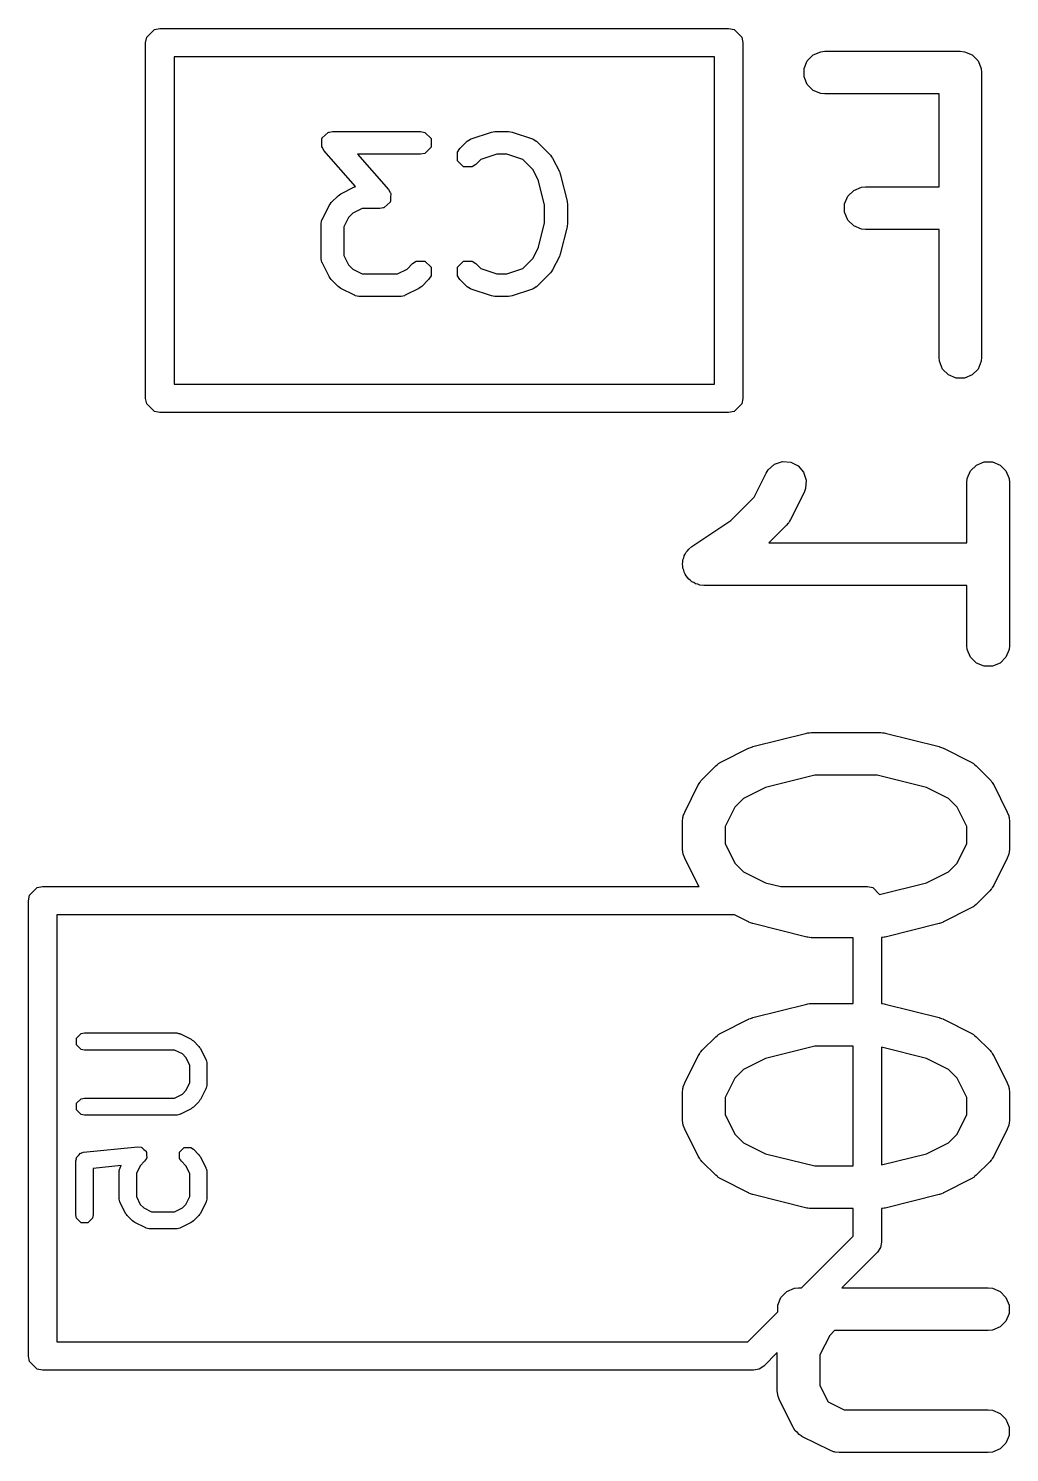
# Model space of a CAD drawing. Header units: inches. Extents: x -1.72 to 1.71, y -2.13 to 2.13.
# Drawn here: x -0.7953 to -0.6595, y 1.3252 to 1.5223 of the extents above; entities that cross this region are included whole.
import ezdxf

# ---------------------------------------------------------------- set-up
doc = ezdxf.new("R2010")
doc.units = ezdxf.units.IN
doc.header["$MEASUREMENT"] = 0
doc.layers.add('BLACK', color=250, linetype='CONTINUOUS')

msp = doc.modelspace()

# ---------------------------------------------------------------- linework, layer by layer
at = {"layer": 'BLACK', "linetype": 'CONTINUOUS'}
for p, q in [((-0.77891, 1.52107), (-0.77784, 1.52213)), ((-0.77784, 1.52213), (-0.77709, 1.52228)), ((-0.77709, 1.52228), (-0.69835, 1.52228)), ((-0.69835, 1.52228), (-0.69759, 1.52213)), ((-0.69759, 1.52213), (-0.69653, 1.52107)), ((-0.77906, 1.52031), (-0.77891, 1.52107)), ((-0.77906, 1.4711), (-0.77906, 1.52031)), ((-0.69653, 1.52107), (-0.69638, 1.52031)), ((-0.69638, 1.52031), (-0.69638, 1.4711)), ((-0.77512, 1.51835), (-0.77512, 1.47307)), ((-0.70032, 1.51835), (-0.77512, 1.51835)), ((-0.70032, 1.47307), (-0.70032, 1.51835)), ((-0.68791, 1.51675), (-0.68747, 1.51781)), ((-0.68747, 1.51781), (-0.68666, 1.51863)), ((-0.68666, 1.51863), (-0.68559, 1.51907)), ((-0.68559, 1.51907), (-0.68502, 1.51913)), ((-0.68502, 1.51913), (-0.66627, 1.51913)), ((-0.66627, 1.51913), (-0.66569, 1.51907)), ((-0.66569, 1.51907), (-0.66463, 1.51863)), ((-0.66463, 1.51863), (-0.66382, 1.51781)), ((-0.66382, 1.51781), (-0.66337, 1.51675)), ((-0.68791, 1.5156), (-0.68791, 1.51675)), ((-0.68747, 1.51453), (-0.68791, 1.5156)), ((-0.66337, 1.51675), (-0.66332, 1.51617)), ((-0.66332, 1.51617), (-0.66332, 1.4768)), ((-0.68666, 1.51372), (-0.68747, 1.51453)), ((-0.68559, 1.51328), (-0.68666, 1.51372)), ((-0.68502, 1.51322), (-0.68559, 1.51328)), ((-0.66922, 1.51322), (-0.68502, 1.51322)), ((-0.66922, 1.50038), (-0.66922, 1.51322)), ((-0.7546, 1.50715), (-0.75418, 1.50751)), ((-0.75418, 1.50751), (-0.75379, 1.50791)), ((-0.75379, 1.50791), (-0.75371, 1.50792)), ((-0.75371, 1.50792), (-0.75369, 1.50794)), ((-0.75369, 1.50794), (-0.75362, 1.50794)), ((-0.75362, 1.50794), (-0.75318, 1.50803)), ((-0.75318, 1.50803), (-0.741, 1.50803)), ((-0.741, 1.50803), (-0.74039, 1.50791)), ((-0.74039, 1.50791), (-0.73954, 1.50705)), ((-0.734, 1.50701), (-0.73118, 1.50794)), ((-0.73118, 1.50794), (-0.73093, 1.50798)), ((-0.73093, 1.50798), (-0.73069, 1.50803)), ((-0.73069, 1.50803), (-0.72881, 1.50803)), ((-0.72881, 1.50803), (-0.72856, 1.50798)), ((-0.72856, 1.50798), (-0.72831, 1.50794)), ((-0.72831, 1.50794), (-0.7255, 1.50701)), ((-0.75468, 1.50595), (-0.75464, 1.5065)), ((-0.75464, 1.50588), (-0.75468, 1.50595)), ((-0.75464, 1.50705), (-0.7546, 1.50709)), ((-0.75464, 1.5065), (-0.75464, 1.50705)), ((-0.75464, 1.50585), (-0.75464, 1.50588)), ((-0.75459, 1.5058), (-0.75464, 1.50585)), ((-0.7546, 1.50709), (-0.7546, 1.50715)), ((-0.75437, 1.50541), (-0.75459, 1.5058)), ((-0.73954, 1.50585), (-0.74039, 1.505)), ((-0.73954, 1.50705), (-0.73954, 1.50585)), ((-0.73589, 1.50518), (-0.73555, 1.50569)), ((-0.73555, 1.50569), (-0.73461, 1.50663)), ((-0.73461, 1.50663), (-0.73455, 1.50667)), ((-0.73455, 1.50667), (-0.73453, 1.5067)), ((-0.73453, 1.5067), (-0.73431, 1.50683)), ((-0.73431, 1.50683), (-0.7341, 1.50697)), ((-0.7341, 1.50697), (-0.73406, 1.50697)), ((-0.73406, 1.50697), (-0.734, 1.50701)), ((-0.7255, 1.50701), (-0.72543, 1.50697)), ((-0.72543, 1.50697), (-0.7254, 1.50697)), ((-0.7254, 1.50697), (-0.72519, 1.50683)), ((-0.72519, 1.50683), (-0.72497, 1.5067)), ((-0.72497, 1.5067), (-0.72495, 1.50667)), ((-0.72495, 1.50667), (-0.72489, 1.50663)), ((-0.72489, 1.50663), (-0.72301, 1.50475)), ((-0.74999, 1.50042), (-0.75437, 1.50541)), ((-0.741, 1.50488), (-0.74971, 1.50488)), ((-0.74971, 1.50488), (-0.74544, 1.49999)), ((-0.74039, 1.505), (-0.741, 1.50488)), ((-0.73589, 1.50397), (-0.73589, 1.50518)), ((-0.73504, 1.50312), (-0.73589, 1.50397)), ((-0.73265, 1.50414), (-0.73332, 1.50346)), ((-0.73043, 1.50488), (-0.73265, 1.50414)), ((-0.72907, 1.50488), (-0.73043, 1.50488)), ((-0.72685, 1.50414), (-0.72907, 1.50488)), ((-0.72542, 1.50271), (-0.72685, 1.50414)), ((-0.72301, 1.50475), (-0.72287, 1.50454)), ((-0.72287, 1.50454), (-0.72272, 1.50434)), ((-0.72272, 1.50434), (-0.72178, 1.50247)), ((-0.73383, 1.50312), (-0.73504, 1.50312)), ((-0.73332, 1.50346), (-0.73383, 1.50312)), ((-0.72467, 1.50121), (-0.72542, 1.50271)), ((-0.72178, 1.50247), (-0.72173, 1.5023)), ((-0.72173, 1.5023), (-0.72166, 1.50215)), ((-0.72166, 1.50215), (-0.72072, 1.4984)), ((-0.75201, 1.49942), (-0.75014, 1.50036)), ((-0.75014, 1.50036), (-0.75006, 1.50038)), ((-0.75006, 1.50038), (-0.75004, 1.50041)), ((-0.75004, 1.50041), (-0.74999, 1.50042)), ((-0.74544, 1.49999), (-0.74521, 1.4996)), ((-0.72382, 1.49782), (-0.72467, 1.50121)), ((-0.68185, 1.49907), (-0.68103, 1.49988)), ((-0.68103, 1.49988), (-0.67997, 1.50032)), ((-0.67997, 1.50032), (-0.67939, 1.50038)), ((-0.67939, 1.50038), (-0.66922, 1.50038)), ((-0.75459, 1.49591), (-0.75365, 1.49778)), ((-0.75365, 1.49778), (-0.7535, 1.49798)), ((-0.7535, 1.49798), (-0.75336, 1.49819)), ((-0.75336, 1.49819), (-0.75242, 1.49913)), ((-0.75242, 1.49913), (-0.75221, 1.49927)), ((-0.75221, 1.49927), (-0.75201, 1.49942)), ((-0.74563, 1.49789), (-0.74602, 1.4975)), ((-0.74521, 1.49825), (-0.74563, 1.49789)), ((-0.74521, 1.4996), (-0.74517, 1.49955)), ((-0.74517, 1.49835), (-0.74521, 1.49831)), ((-0.74521, 1.49831), (-0.74521, 1.49825)), ((-0.74517, 1.49955), (-0.74517, 1.49952)), ((-0.74517, 1.49952), (-0.74513, 1.49946)), ((-0.74513, 1.49946), (-0.74517, 1.4989)), ((-0.74517, 1.4989), (-0.74517, 1.49835)), ((-0.72382, 1.4954), (-0.72382, 1.49782)), ((-0.72072, 1.4984), (-0.72071, 1.4982)), ((-0.72071, 1.4982), (-0.72067, 1.49801)), ((-0.72067, 1.49801), (-0.72067, 1.4952)), ((-0.68229, 1.498), (-0.68185, 1.49907)), ((-0.68229, 1.49685), (-0.68229, 1.498)), ((-0.75469, 1.49556), (-0.75464, 1.4958)), ((-0.75464, 1.4958), (-0.75461, 1.49583)), ((-0.75461, 1.49583), (-0.75459, 1.49591)), ((-0.75095, 1.49614), (-0.75161, 1.49483)), ((-0.75038, 1.49672), (-0.75095, 1.49614)), ((-0.74906, 1.49738), (-0.75038, 1.49672)), ((-0.74662, 1.49738), (-0.74906, 1.49738)), ((-0.74618, 1.49746), (-0.74662, 1.49738)), ((-0.74612, 1.49746), (-0.74618, 1.49746)), ((-0.74609, 1.49748), (-0.74612, 1.49746)), ((-0.74602, 1.4975), (-0.74609, 1.49748)), ((-0.68185, 1.49578), (-0.68229, 1.49685)), ((-0.68103, 1.49497), (-0.68185, 1.49578)), ((-0.75476, 1.4952), (-0.75474, 1.49528)), ((-0.75476, 1.49052), (-0.75476, 1.4952)), ((-0.75475, 1.49531), (-0.75469, 1.49556)), ((-0.75474, 1.49528), (-0.75475, 1.49531)), ((-0.75161, 1.49483), (-0.75161, 1.49089)), ((-0.72467, 1.492), (-0.72382, 1.4954)), ((-0.72072, 1.49482), (-0.72166, 1.49107)), ((-0.72071, 1.49501), (-0.72072, 1.49482)), ((-0.72067, 1.4952), (-0.72071, 1.49501)), ((-0.67997, 1.49453), (-0.68103, 1.49497)), ((-0.67939, 1.49447), (-0.67997, 1.49453)), ((-0.66922, 1.49447), (-0.67939, 1.49447)), ((-0.66922, 1.4768), (-0.66922, 1.49447)), ((-0.72542, 1.49051), (-0.72467, 1.492)), ((-0.75474, 1.49044), (-0.75476, 1.49052)), ((-0.75475, 1.4904), (-0.75474, 1.49044)), ((-0.75469, 1.49016), (-0.75475, 1.4904)), ((-0.75464, 1.48991), (-0.75469, 1.49016)), ((-0.75461, 1.48989), (-0.75464, 1.48991)), ((-0.75459, 1.48981), (-0.75461, 1.48989)), ((-0.75365, 1.48794), (-0.75459, 1.48981)), ((-0.75161, 1.49089), (-0.75095, 1.48957)), ((-0.74211, 1.48975), (-0.7416, 1.4901)), ((-0.7416, 1.4901), (-0.74039, 1.4901)), ((-0.74039, 1.4901), (-0.73954, 1.48924)), ((-0.73589, 1.48924), (-0.73504, 1.4901)), ((-0.73504, 1.4901), (-0.73383, 1.4901)), ((-0.73383, 1.4901), (-0.73332, 1.48975)), ((-0.72685, 1.48908), (-0.72542, 1.49051)), ((-0.72178, 1.49075), (-0.72272, 1.48887)), ((-0.72173, 1.49091), (-0.72178, 1.49075)), ((-0.72166, 1.49107), (-0.72173, 1.49091)), ((-0.7535, 1.48774), (-0.75365, 1.48794)), ((-0.75095, 1.48957), (-0.75038, 1.489)), ((-0.75038, 1.489), (-0.74906, 1.48834)), ((-0.74906, 1.48834), (-0.74418, 1.48834)), ((-0.74418, 1.48834), (-0.74287, 1.489)), ((-0.74287, 1.489), (-0.74211, 1.48975)), ((-0.73954, 1.48804), (-0.73988, 1.48753)), ((-0.73954, 1.48924), (-0.73954, 1.48804)), ((-0.73589, 1.48804), (-0.73589, 1.48924)), ((-0.73555, 1.48753), (-0.73589, 1.48804)), ((-0.73332, 1.48975), (-0.73265, 1.48908)), ((-0.73265, 1.48908), (-0.73043, 1.48834)), ((-0.73043, 1.48834), (-0.72907, 1.48834)), ((-0.72907, 1.48834), (-0.72685, 1.48908)), ((-0.72301, 1.48846), (-0.72489, 1.48659)), ((-0.72287, 1.48867), (-0.72301, 1.48846)), ((-0.72272, 1.48887), (-0.72287, 1.48867)), ((-0.75336, 1.48753), (-0.7535, 1.48774)), ((-0.75242, 1.48659), (-0.75336, 1.48753)), ((-0.75221, 1.48645), (-0.75242, 1.48659)), ((-0.75201, 1.48629), (-0.75221, 1.48645)), ((-0.75014, 1.48536), (-0.75201, 1.48629)), ((-0.74123, 1.48629), (-0.74311, 1.48536)), ((-0.74103, 1.48645), (-0.74123, 1.48629)), ((-0.74082, 1.48659), (-0.74103, 1.48645)), ((-0.73988, 1.48753), (-0.74082, 1.48659)), ((-0.73461, 1.48659), (-0.73555, 1.48753)), ((-0.73455, 1.48655), (-0.73461, 1.48659)), ((-0.73453, 1.48651), (-0.73455, 1.48655)), ((-0.73431, 1.48639), (-0.73453, 1.48651)), ((-0.7341, 1.48625), (-0.73431, 1.48639)), ((-0.73406, 1.48625), (-0.7341, 1.48625)), ((-0.734, 1.48621), (-0.73406, 1.48625)), ((-0.73118, 1.48527), (-0.734, 1.48621)), ((-0.7255, 1.48621), (-0.72831, 1.48527)), ((-0.72543, 1.48625), (-0.7255, 1.48621)), ((-0.7254, 1.48625), (-0.72543, 1.48625)), ((-0.72519, 1.48639), (-0.7254, 1.48625)), ((-0.72497, 1.48651), (-0.72519, 1.48639)), ((-0.72495, 1.48655), (-0.72497, 1.48651)), ((-0.72489, 1.48659), (-0.72495, 1.48655)), ((-0.75006, 1.48534), (-0.75014, 1.48536)), ((-0.75004, 1.48531), (-0.75006, 1.48534)), ((-0.74979, 1.48526), (-0.75004, 1.48531)), ((-0.74955, 1.48519), (-0.74979, 1.48526)), ((-0.74951, 1.48521), (-0.74955, 1.48519)), ((-0.74943, 1.48519), (-0.74951, 1.48521)), ((-0.74381, 1.48519), (-0.74943, 1.48519)), ((-0.74373, 1.48521), (-0.74381, 1.48519)), ((-0.7437, 1.48519), (-0.74373, 1.48521)), ((-0.74345, 1.48526), (-0.7437, 1.48519)), ((-0.74321, 1.48531), (-0.74345, 1.48526)), ((-0.74318, 1.48534), (-0.74321, 1.48531)), ((-0.74311, 1.48536), (-0.74318, 1.48534)), ((-0.73093, 1.48524), (-0.73118, 1.48527)), ((-0.73069, 1.48519), (-0.73093, 1.48524)), ((-0.72881, 1.48519), (-0.73069, 1.48519)), ((-0.72856, 1.48524), (-0.72881, 1.48519)), ((-0.72831, 1.48527), (-0.72856, 1.48524)), ((-0.66917, 1.47623), (-0.66922, 1.4768)), ((-0.66873, 1.47516), (-0.66917, 1.47623)), ((-0.66337, 1.47623), (-0.66382, 1.47516)), ((-0.66332, 1.4768), (-0.66337, 1.47623)), ((-0.66791, 1.47435), (-0.66873, 1.47516)), ((-0.66685, 1.47391), (-0.66791, 1.47435)), ((-0.66463, 1.47435), (-0.66569, 1.47391)), ((-0.66382, 1.47516), (-0.66463, 1.47435)), ((-0.77512, 1.47307), (-0.70032, 1.47307)), ((-0.66569, 1.47391), (-0.66685, 1.47391)), ((-0.77891, 1.47035), (-0.77906, 1.4711)), ((-0.77784, 1.46928), (-0.77891, 1.47035)), ((-0.69653, 1.47035), (-0.69759, 1.46928)), ((-0.69638, 1.4711), (-0.69653, 1.47035)), ((-0.77709, 1.46913), (-0.77784, 1.46928)), ((-0.69835, 1.46913), (-0.77709, 1.46913)), ((-0.69759, 1.46928), (-0.69835, 1.46913)), ((-0.69199, 1.46198), (-0.6909, 1.46234)), ((-0.6909, 1.46234), (-0.68975, 1.46226)), ((-0.68975, 1.46226), (-0.68872, 1.46174)), ((-0.66405, 1.46187), (-0.66298, 1.46231)), ((-0.66298, 1.46231), (-0.66183, 1.46231)), ((-0.66183, 1.46231), (-0.66077, 1.46187)), ((-0.69483, 1.45741), (-0.69317, 1.46073)), ((-0.69317, 1.46073), (-0.69286, 1.46122)), ((-0.69286, 1.46122), (-0.69199, 1.46198)), ((-0.68872, 1.46174), (-0.68796, 1.46087)), ((-0.68796, 1.46087), (-0.6876, 1.45978)), ((-0.6653, 1.45999), (-0.66486, 1.46105)), ((-0.66486, 1.46105), (-0.66405, 1.46187)), ((-0.66077, 1.46187), (-0.65995, 1.46105)), ((-0.65995, 1.46105), (-0.65951, 1.45999)), ((-0.68768, 1.45863), (-0.68789, 1.45809)), ((-0.6876, 1.45978), (-0.68768, 1.45863)), ((-0.66536, 1.45941), (-0.6653, 1.45999)), ((-0.66536, 1.45112), (-0.66536, 1.45941)), ((-0.65951, 1.45999), (-0.65946, 1.45941)), ((-0.65946, 1.45941), (-0.65946, 1.43691)), ((-0.69804, 1.45421), (-0.69483, 1.45741)), ((-0.68789, 1.45809), (-0.68976, 1.45434)), ((-0.68976, 1.45434), (-0.68992, 1.45409)), ((-0.70342, 1.45062), (-0.69804, 1.45421)), ((-0.69032, 1.45357), (-0.69278, 1.45112)), ((-0.69013, 1.4538), (-0.69032, 1.45357)), ((-0.69007, 1.45385), (-0.69013, 1.4538)), ((-0.69002, 1.45394), (-0.69007, 1.45385)), ((-0.68995, 1.45402), (-0.69002, 1.45394)), ((-0.68992, 1.45409), (-0.68995, 1.45402)), ((-0.70386, 1.45025), (-0.70342, 1.45062)), ((-0.70342, 1.45062), (-0.70342, 1.45062)), ((-0.70342, 1.45062), (-0.70342, 1.45062)), ((-0.70342, 1.45062), (-0.70342, 1.45062)), ((-0.69278, 1.45112), (-0.66536, 1.45112)), ((-0.70473, 1.44817), (-0.70467, 1.44845)), ((-0.70467, 1.44874), (-0.70456, 1.44901)), ((-0.70467, 1.44845), (-0.70467, 1.44874)), ((-0.70456, 1.44901), (-0.70451, 1.4493)), ((-0.70451, 1.4493), (-0.70434, 1.44954)), ((-0.70434, 1.44954), (-0.70423, 1.4498)), ((-0.70423, 1.4498), (-0.70403, 1.45001)), ((-0.70403, 1.45001), (-0.70386, 1.45025)), ((-0.70467, 1.44788), (-0.70473, 1.44817)), ((-0.70467, 1.44759), (-0.70467, 1.44788)), ((-0.70456, 1.44732), (-0.70467, 1.44759)), ((-0.70451, 1.44704), (-0.70456, 1.44732)), ((-0.70435, 1.44679), (-0.70451, 1.44704)), ((-0.70423, 1.44652), (-0.70435, 1.44679)), ((-0.70403, 1.44632), (-0.70423, 1.44652)), ((-0.70387, 1.44608), (-0.70403, 1.44632)), ((-0.70363, 1.44591), (-0.70387, 1.44608)), ((-0.70342, 1.44571), (-0.70363, 1.44591)), ((-0.70315, 1.4456), (-0.70342, 1.44571)), ((-0.70291, 1.44544), (-0.70315, 1.4456)), ((-0.70262, 1.44538), (-0.70291, 1.44544)), ((-0.70235, 1.44527), (-0.70262, 1.44538)), ((-0.70178, 1.44521), (-0.70235, 1.44527)), ((-0.66536, 1.44521), (-0.70178, 1.44521)), ((-0.70178, 1.44521), (-0.70178, 1.44521)), ((-0.70178, 1.44521), (-0.70178, 1.44521)), ((-0.70178, 1.44521), (-0.70178, 1.44521)), ((-0.66536, 1.43691), (-0.66536, 1.44521)), ((-0.6653, 1.43634), (-0.66536, 1.43691)), ((-0.65946, 1.43691), (-0.65951, 1.43634)), ((-0.66486, 1.43527), (-0.6653, 1.43634)), ((-0.66405, 1.43446), (-0.66486, 1.43527)), ((-0.65995, 1.43527), (-0.66077, 1.43446)), ((-0.65951, 1.43634), (-0.65995, 1.43527)), ((-0.66298, 1.43402), (-0.66405, 1.43446)), ((-0.66183, 1.43402), (-0.66298, 1.43402)), ((-0.66077, 1.43446), (-0.66183, 1.43402)), ((-0.695, 1.42291), (-0.6875, 1.42478)), ((-0.6875, 1.42478), (-0.6874, 1.4248)), ((-0.6874, 1.4248), (-0.68736, 1.42481)), ((-0.68736, 1.42481), (-0.68714, 1.42483)), ((-0.68714, 1.42483), (-0.68692, 1.42487)), ((-0.68692, 1.42487), (-0.68688, 1.42486)), ((-0.68688, 1.42486), (-0.68678, 1.42487)), ((-0.68678, 1.42487), (-0.67741, 1.42487)), ((-0.67741, 1.42487), (-0.67731, 1.42486)), ((-0.67731, 1.42486), (-0.67726, 1.42487)), ((-0.67726, 1.42487), (-0.67705, 1.42483)), ((-0.67705, 1.42483), (-0.67683, 1.42481)), ((-0.67683, 1.42481), (-0.67679, 1.4248)), ((-0.67679, 1.4248), (-0.67669, 1.42478)), ((-0.67669, 1.42478), (-0.66919, 1.42291)), ((-0.69554, 1.42271), (-0.6953, 1.4228)), ((-0.6953, 1.4228), (-0.69506, 1.42289)), ((-0.69506, 1.42289), (-0.69504, 1.42289)), ((-0.69504, 1.42289), (-0.695, 1.42291)), ((-0.66919, 1.42291), (-0.66915, 1.42289)), ((-0.66915, 1.42289), (-0.66913, 1.42289)), ((-0.66913, 1.42289), (-0.66889, 1.4228)), ((-0.66889, 1.4228), (-0.66865, 1.42271)), ((-0.6996, 1.42065), (-0.69935, 1.42081)), ((-0.69935, 1.42081), (-0.6956, 1.42268)), ((-0.6956, 1.42268), (-0.69556, 1.4227)), ((-0.69556, 1.4227), (-0.69554, 1.42271)), ((-0.66865, 1.42271), (-0.66863, 1.4227)), ((-0.66863, 1.4227), (-0.66859, 1.42268)), ((-0.66859, 1.42268), (-0.66484, 1.42081)), ((-0.66484, 1.42081), (-0.66459, 1.42065)), ((-0.70199, 1.41838), (-0.70012, 1.42025)), ((-0.70012, 1.42025), (-0.69989, 1.42044)), ((-0.69989, 1.42044), (-0.69984, 1.4205)), ((-0.69984, 1.4205), (-0.69975, 1.42056)), ((-0.69975, 1.42056), (-0.69967, 1.42062)), ((-0.69967, 1.42062), (-0.6996, 1.42065)), ((-0.68642, 1.41896), (-0.69325, 1.41726)), ((-0.67777, 1.41896), (-0.68642, 1.41896)), ((-0.67094, 1.41726), (-0.67777, 1.41896)), ((-0.66459, 1.42065), (-0.66452, 1.42062)), ((-0.66452, 1.42062), (-0.66444, 1.42056)), ((-0.66444, 1.42056), (-0.66435, 1.4205)), ((-0.66435, 1.4205), (-0.6643, 1.42044)), ((-0.6643, 1.42044), (-0.66407, 1.42025)), ((-0.66407, 1.42025), (-0.6622, 1.41838)), ((-0.70442, 1.41386), (-0.70255, 1.41761)), ((-0.70255, 1.41761), (-0.70239, 1.41786)), ((-0.70239, 1.41786), (-0.70236, 1.41793)), ((-0.70236, 1.41793), (-0.70229, 1.41801)), ((-0.70229, 1.41801), (-0.70224, 1.4181)), ((-0.70224, 1.4181), (-0.70218, 1.41815)), ((-0.70218, 1.41815), (-0.70199, 1.41838)), ((-0.69325, 1.41726), (-0.69628, 1.41574)), ((-0.66791, 1.41574), (-0.67094, 1.41726)), ((-0.6622, 1.41838), (-0.66201, 1.41815)), ((-0.66201, 1.41815), (-0.66195, 1.4181)), ((-0.66195, 1.4181), (-0.66189, 1.41801)), ((-0.66189, 1.41801), (-0.66183, 1.41793)), ((-0.66183, 1.41793), (-0.6618, 1.41786)), ((-0.6618, 1.41786), (-0.66164, 1.41761)), ((-0.66164, 1.41761), (-0.65977, 1.41386)), ((-0.69628, 1.41574), (-0.69748, 1.41454)), ((-0.66671, 1.41454), (-0.66791, 1.41574)), ((-0.70473, 1.41254), (-0.70467, 1.41312)), ((-0.70467, 1.41312), (-0.70463, 1.41322)), ((-0.70463, 1.41332), (-0.70442, 1.41386)), ((-0.70463, 1.41322), (-0.70463, 1.41332)), ((-0.69748, 1.41454), (-0.69883, 1.41185)), ((-0.66536, 1.41185), (-0.66671, 1.41454)), ((-0.65977, 1.41386), (-0.65956, 1.41332)), ((-0.65956, 1.41332), (-0.65955, 1.41322)), ((-0.65955, 1.41322), (-0.65951, 1.41312)), ((-0.65951, 1.41312), (-0.65946, 1.41254)), ((-0.70473, 1.40879), (-0.70473, 1.41254)), ((-0.69883, 1.41185), (-0.69883, 1.40949)), ((-0.66536, 1.40949), (-0.66536, 1.41185)), ((-0.65946, 1.41254), (-0.65946, 1.40879)), ((-0.69883, 1.40949), (-0.69748, 1.40679)), ((-0.66671, 1.40679), (-0.66536, 1.40949)), ((-0.70467, 1.40822), (-0.70473, 1.40879)), ((-0.70463, 1.40812), (-0.70467, 1.40822)), ((-0.70463, 1.40801), (-0.70463, 1.40812)), ((-0.70442, 1.40747), (-0.70463, 1.40801)), ((-0.70255, 1.40372), (-0.70442, 1.40747)), ((-0.65977, 1.40747), (-0.66164, 1.40372)), ((-0.65956, 1.40801), (-0.65977, 1.40747)), ((-0.65955, 1.40812), (-0.65956, 1.40801)), ((-0.65951, 1.40822), (-0.65955, 1.40812)), ((-0.65946, 1.40879), (-0.65951, 1.40822)), ((-0.69748, 1.40679), (-0.69628, 1.4056)), ((-0.69628, 1.4056), (-0.69325, 1.40408)), ((-0.67094, 1.40408), (-0.66791, 1.4056)), ((-0.66791, 1.4056), (-0.66671, 1.40679)), ((-0.79513, 1.40233), (-0.79406, 1.40339)), ((-0.79406, 1.40339), (-0.79331, 1.40354)), ((-0.79331, 1.40354), (-0.70243, 1.40354)), ((-0.70243, 1.40354), (-0.70255, 1.40372)), ((-0.69325, 1.40408), (-0.6911, 1.40354)), ((-0.6911, 1.40354), (-0.67913, 1.40354)), ((-0.67913, 1.40354), (-0.67838, 1.40339)), ((-0.67838, 1.40339), (-0.67744, 1.40245)), ((-0.67744, 1.40245), (-0.67094, 1.40408)), ((-0.66201, 1.40318), (-0.6622, 1.40296)), ((-0.66195, 1.40323), (-0.66201, 1.40318)), ((-0.66189, 1.40332), (-0.66195, 1.40323)), ((-0.66183, 1.4034), (-0.66189, 1.40332)), ((-0.6618, 1.40347), (-0.66183, 1.4034)), ((-0.66164, 1.40372), (-0.6618, 1.40347)), ((-0.79528, 1.40157), (-0.79513, 1.40233)), ((-0.79528, 1.33858), (-0.79528, 1.40157)), ((-0.6622, 1.40296), (-0.66407, 1.40108)), ((-0.79134, 1.39961), (-0.79134, 1.34055)), ((-0.69751, 1.39961), (-0.79134, 1.39961)), ((-0.6956, 1.39865), (-0.69751, 1.39961)), ((-0.66484, 1.40053), (-0.66859, 1.39865)), ((-0.66459, 1.40068), (-0.66484, 1.40053)), ((-0.66452, 1.40071), (-0.66459, 1.40068)), ((-0.66444, 1.40078), (-0.66452, 1.40071)), ((-0.66435, 1.40084), (-0.66444, 1.40078)), ((-0.6643, 1.40089), (-0.66435, 1.40084)), ((-0.66407, 1.40108), (-0.6643, 1.40089)), ((-0.69556, 1.39864), (-0.6956, 1.39865)), ((-0.69554, 1.39862), (-0.69556, 1.39864)), ((-0.6953, 1.39854), (-0.69554, 1.39862)), ((-0.69506, 1.39845), (-0.6953, 1.39854)), ((-0.69504, 1.39844), (-0.69506, 1.39845)), ((-0.695, 1.39843), (-0.69504, 1.39844)), ((-0.6875, 1.39655), (-0.695, 1.39843)), ((-0.66919, 1.39843), (-0.67669, 1.39655)), ((-0.66915, 1.39844), (-0.66919, 1.39843)), ((-0.66913, 1.39845), (-0.66915, 1.39844)), ((-0.66889, 1.39854), (-0.66913, 1.39845)), ((-0.66865, 1.39862), (-0.66889, 1.39854)), ((-0.66863, 1.39864), (-0.66865, 1.39862)), ((-0.66859, 1.39865), (-0.66863, 1.39864)), ((-0.6874, 1.39654), (-0.6875, 1.39655)), ((-0.68736, 1.39652), (-0.6874, 1.39654)), ((-0.68714, 1.3965), (-0.68736, 1.39652)), ((-0.68692, 1.39647), (-0.68714, 1.3965)), ((-0.68688, 1.39648), (-0.68692, 1.39647)), ((-0.68678, 1.39647), (-0.68688, 1.39648)), ((-0.6811, 1.39647), (-0.68678, 1.39647)), ((-0.6811, 1.38737), (-0.6811, 1.39647)), ((-0.67705, 1.3965), (-0.67717, 1.39648)), ((-0.67717, 1.39648), (-0.67717, 1.38736)), ((-0.67683, 1.39652), (-0.67705, 1.3965)), ((-0.67679, 1.39654), (-0.67683, 1.39652)), ((-0.67669, 1.39655), (-0.67679, 1.39654)), ((-0.6875, 1.38729), (-0.6874, 1.3873)), ((-0.6874, 1.3873), (-0.68736, 1.38732)), ((-0.68736, 1.38732), (-0.68714, 1.38734)), ((-0.68714, 1.38734), (-0.68692, 1.38737)), ((-0.68692, 1.38737), (-0.68688, 1.38736)), ((-0.68688, 1.38736), (-0.68678, 1.38737)), ((-0.68678, 1.38737), (-0.6811, 1.38737)), ((-0.67717, 1.38736), (-0.67705, 1.38734)), ((-0.67705, 1.38734), (-0.67683, 1.38732)), ((-0.67683, 1.38732), (-0.67679, 1.3873)), ((-0.67679, 1.3873), (-0.67669, 1.38729)), ((-0.6953, 1.3853), (-0.69506, 1.38539)), ((-0.69506, 1.38539), (-0.69504, 1.3854)), ((-0.69504, 1.3854), (-0.695, 1.38541)), ((-0.695, 1.38541), (-0.6875, 1.38729)), ((-0.67669, 1.38729), (-0.66919, 1.38541)), ((-0.66919, 1.38541), (-0.66915, 1.3854)), ((-0.66915, 1.3854), (-0.66913, 1.38539)), ((-0.66913, 1.38539), (-0.66889, 1.3853)), ((-0.69935, 1.38331), (-0.6956, 1.38519)), ((-0.6956, 1.38519), (-0.69556, 1.3852)), ((-0.69556, 1.3852), (-0.69554, 1.38522)), ((-0.69554, 1.38522), (-0.6953, 1.3853)), ((-0.66889, 1.3853), (-0.66865, 1.38522)), ((-0.66865, 1.38522), (-0.66863, 1.3852)), ((-0.66863, 1.3852), (-0.66859, 1.38519)), ((-0.66859, 1.38519), (-0.66484, 1.38331)), ((-0.78861, 1.38255), (-0.78797, 1.38319)), ((-0.78861, 1.38165), (-0.78861, 1.38255)), ((-0.78797, 1.38101), (-0.78861, 1.38165)), ((-0.78797, 1.38319), (-0.78752, 1.38328)), ((-0.78752, 1.38328), (-0.77477, 1.38328)), ((-0.77477, 1.38328), (-0.77471, 1.38327)), ((-0.77471, 1.38327), (-0.77469, 1.38328)), ((-0.77469, 1.38328), (-0.77451, 1.38323)), ((-0.77451, 1.38323), (-0.77432, 1.38319)), ((-0.77432, 1.38319), (-0.7743, 1.38317)), ((-0.7743, 1.38317), (-0.77424, 1.38315)), ((-0.77424, 1.38315), (-0.77274, 1.38241)), ((-0.77274, 1.38241), (-0.77259, 1.38229)), ((-0.77259, 1.38229), (-0.77244, 1.38218)), ((-0.77244, 1.38218), (-0.77169, 1.38143)), ((-0.77169, 1.38143), (-0.77158, 1.38128)), ((-0.70199, 1.38088), (-0.70012, 1.38276)), ((-0.70012, 1.38276), (-0.69989, 1.38294)), ((-0.69989, 1.38294), (-0.69984, 1.383)), ((-0.69984, 1.383), (-0.69975, 1.38306)), ((-0.69975, 1.38306), (-0.69967, 1.38313)), ((-0.69967, 1.38313), (-0.6996, 1.38316)), ((-0.6996, 1.38316), (-0.69935, 1.38331)), ((-0.68642, 1.38147), (-0.69325, 1.37976)), ((-0.6811, 1.38147), (-0.68642, 1.38147)), ((-0.6811, 1.36488), (-0.6811, 1.38147)), ((-0.66484, 1.38331), (-0.66459, 1.38316)), ((-0.66459, 1.38316), (-0.66452, 1.38313)), ((-0.66452, 1.38313), (-0.66444, 1.38306)), ((-0.66444, 1.38306), (-0.66435, 1.383)), ((-0.66435, 1.383), (-0.6643, 1.38294)), ((-0.6643, 1.38294), (-0.66407, 1.38276)), ((-0.66407, 1.38276), (-0.6622, 1.38088)), ((-0.78752, 1.38092), (-0.78797, 1.38101)), ((-0.77505, 1.38092), (-0.78752, 1.38092)), ((-0.77397, 1.38038), (-0.77505, 1.38092)), ((-0.77349, 1.3799), (-0.77397, 1.38038)), ((-0.77295, 1.37882), (-0.77349, 1.3799)), ((-0.77158, 1.38128), (-0.77147, 1.38113)), ((-0.77147, 1.38113), (-0.77072, 1.37963)), ((-0.77072, 1.37963), (-0.7707, 1.37957)), ((-0.7707, 1.37957), (-0.77068, 1.37955)), ((-0.77068, 1.37955), (-0.77064, 1.37937)), ((-0.70442, 1.37637), (-0.70255, 1.38012)), ((-0.70255, 1.38012), (-0.70239, 1.38036)), ((-0.70239, 1.38036), (-0.70236, 1.38044)), ((-0.70236, 1.38044), (-0.70229, 1.38052)), ((-0.70229, 1.38052), (-0.70224, 1.38061)), ((-0.70224, 1.38061), (-0.70218, 1.38066)), ((-0.70218, 1.38066), (-0.70199, 1.38088)), ((-0.69325, 1.37976), (-0.69628, 1.37824)), ((-0.67094, 1.37976), (-0.67717, 1.38132)), ((-0.67717, 1.38132), (-0.67717, 1.36503)), ((-0.66791, 1.37824), (-0.67094, 1.37976)), ((-0.6622, 1.38088), (-0.66201, 1.38066)), ((-0.66201, 1.38066), (-0.66195, 1.38061)), ((-0.66195, 1.38061), (-0.66189, 1.38052)), ((-0.66189, 1.38052), (-0.66183, 1.38044)), ((-0.66183, 1.38044), (-0.6618, 1.38036)), ((-0.6618, 1.38036), (-0.66164, 1.38012)), ((-0.66164, 1.38012), (-0.65977, 1.37637)), ((-0.77295, 1.37638), (-0.77295, 1.37882)), ((-0.77064, 1.37937), (-0.77059, 1.37918)), ((-0.77059, 1.37918), (-0.7706, 1.37916)), ((-0.7706, 1.37916), (-0.77059, 1.3791)), ((-0.77059, 1.3791), (-0.77059, 1.3761)), ((-0.69628, 1.37824), (-0.69748, 1.37705)), ((-0.66671, 1.37705), (-0.66791, 1.37824)), ((-0.77349, 1.3753), (-0.77295, 1.37638)), ((-0.77072, 1.37557), (-0.77147, 1.37407)), ((-0.7707, 1.37563), (-0.77072, 1.37557)), ((-0.77068, 1.37565), (-0.7707, 1.37563)), ((-0.77064, 1.37583), (-0.77068, 1.37565)), ((-0.77059, 1.37602), (-0.77064, 1.37583)), ((-0.77059, 1.3761), (-0.7706, 1.37604)), ((-0.7706, 1.37604), (-0.77059, 1.37602)), ((-0.70473, 1.37505), (-0.70467, 1.37562)), ((-0.70467, 1.37562), (-0.70463, 1.37572)), ((-0.70463, 1.37583), (-0.70442, 1.37637)), ((-0.70463, 1.37572), (-0.70463, 1.37583)), ((-0.69748, 1.37705), (-0.69883, 1.37435)), ((-0.66536, 1.37435), (-0.66671, 1.37705)), ((-0.65977, 1.37637), (-0.65956, 1.37583)), ((-0.65956, 1.37583), (-0.65955, 1.37572)), ((-0.65955, 1.37572), (-0.65951, 1.37562)), ((-0.65951, 1.37562), (-0.65946, 1.37505)), ((-0.78861, 1.37355), (-0.78797, 1.37419)), ((-0.78861, 1.37265), (-0.78861, 1.37355)), ((-0.78797, 1.37419), (-0.78752, 1.37428)), ((-0.78752, 1.37428), (-0.77505, 1.37428)), ((-0.77505, 1.37428), (-0.77397, 1.37482)), ((-0.77397, 1.37482), (-0.77349, 1.3753)), ((-0.77169, 1.37376), (-0.77244, 1.37301)), ((-0.77158, 1.37392), (-0.77169, 1.37376)), ((-0.77147, 1.37407), (-0.77158, 1.37392)), ((-0.70473, 1.3713), (-0.70473, 1.37505)), ((-0.69883, 1.37435), (-0.69883, 1.37199)), ((-0.66536, 1.37199), (-0.66536, 1.37435)), ((-0.65946, 1.37505), (-0.65946, 1.3713)), ((-0.78797, 1.37201), (-0.78861, 1.37265)), ((-0.78752, 1.37192), (-0.78797, 1.37201)), ((-0.77477, 1.37192), (-0.78752, 1.37192)), ((-0.77471, 1.37193), (-0.77477, 1.37192)), ((-0.77469, 1.37192), (-0.77471, 1.37193)), ((-0.77451, 1.37197), (-0.77469, 1.37192)), ((-0.77432, 1.37201), (-0.77451, 1.37197)), ((-0.7743, 1.37203), (-0.77432, 1.37201)), ((-0.77424, 1.37204), (-0.7743, 1.37203)), ((-0.77274, 1.37279), (-0.77424, 1.37204)), ((-0.77259, 1.37291), (-0.77274, 1.37279)), ((-0.77244, 1.37301), (-0.77259, 1.37291)), ((-0.69883, 1.37199), (-0.69748, 1.3693)), ((-0.66671, 1.3693), (-0.66536, 1.37199)), ((-0.70467, 1.37072), (-0.70473, 1.3713)), ((-0.70463, 1.37062), (-0.70467, 1.37072)), ((-0.70463, 1.37052), (-0.70463, 1.37062)), ((-0.70442, 1.36998), (-0.70463, 1.37052)), ((-0.70255, 1.36623), (-0.70442, 1.36998)), ((-0.65977, 1.36998), (-0.66164, 1.36623)), ((-0.65956, 1.37052), (-0.65977, 1.36998)), ((-0.65955, 1.37062), (-0.65956, 1.37052)), ((-0.65951, 1.37072), (-0.65955, 1.37062)), ((-0.65946, 1.3713), (-0.65951, 1.37072)), ((-0.69748, 1.3693), (-0.69628, 1.3681)), ((-0.69628, 1.3681), (-0.69325, 1.36658)), ((-0.67094, 1.36658), (-0.66791, 1.3681)), ((-0.66791, 1.3681), (-0.66671, 1.3693)), ((-0.7887, 1.3656), (-0.78864, 1.36588)), ((-0.78865, 1.36594), (-0.78863, 1.36597)), ((-0.78864, 1.36588), (-0.78865, 1.36594)), ((-0.78863, 1.36597), (-0.78861, 1.36605)), ((-0.78861, 1.36605), (-0.78833, 1.36633)), ((-0.78833, 1.36633), (-0.78808, 1.36664)), ((-0.78808, 1.36664), (-0.788, 1.36667)), ((-0.788, 1.36667), (-0.78797, 1.36669)), ((-0.78797, 1.36669), (-0.78791, 1.36669)), ((-0.78791, 1.36669), (-0.78764, 1.36678)), ((-0.78764, 1.36678), (-0.78014, 1.36753)), ((-0.78014, 1.36753), (-0.77968, 1.36748)), ((-0.77968, 1.36748), (-0.77963, 1.36744)), ((-0.77963, 1.36744), (-0.77957, 1.36744)), ((-0.77957, 1.36744), (-0.77929, 1.36716)), ((-0.77929, 1.36716), (-0.77898, 1.36691)), ((-0.77893, 1.3659), (-0.77919, 1.36552)), ((-0.77898, 1.36691), (-0.77897, 1.36685)), ((-0.77897, 1.36685), (-0.77893, 1.3668)), ((-0.77893, 1.3668), (-0.77893, 1.3664)), ((-0.77893, 1.3664), (-0.77889, 1.36601)), ((-0.77889, 1.36601), (-0.77893, 1.36596)), ((-0.77893, 1.36596), (-0.77893, 1.3659)), ((-0.77436, 1.3668), (-0.77372, 1.36744)), ((-0.77436, 1.3659), (-0.77436, 1.3668)), ((-0.77411, 1.36552), (-0.77436, 1.3659)), ((-0.77372, 1.36744), (-0.77282, 1.36744)), ((-0.77282, 1.36744), (-0.77244, 1.36719)), ((-0.77244, 1.36719), (-0.77169, 1.36644)), ((-0.77169, 1.36644), (-0.77158, 1.36628)), ((-0.77158, 1.36628), (-0.77147, 1.36613)), ((-0.77147, 1.36613), (-0.77072, 1.36463)), ((-0.70239, 1.36598), (-0.70255, 1.36623)), ((-0.70236, 1.36591), (-0.70239, 1.36598)), ((-0.70229, 1.36583), (-0.70236, 1.36591)), ((-0.70224, 1.36574), (-0.70229, 1.36583)), ((-0.70218, 1.36569), (-0.70224, 1.36574)), ((-0.70199, 1.36546), (-0.70218, 1.36569)), ((-0.69325, 1.36658), (-0.68642, 1.36488)), ((-0.67717, 1.36503), (-0.67094, 1.36658)), ((-0.66201, 1.36569), (-0.6622, 1.36546)), ((-0.66195, 1.36574), (-0.66201, 1.36569)), ((-0.66189, 1.36583), (-0.66195, 1.36574)), ((-0.66183, 1.36591), (-0.66189, 1.36583)), ((-0.6618, 1.36598), (-0.66183, 1.36591)), ((-0.66164, 1.36623), (-0.6618, 1.36598)), ((-0.7887, 1.3581), (-0.7887, 1.3656)), ((-0.78243, 1.36492), (-0.78634, 1.36453)), ((-0.78634, 1.36453), (-0.78634, 1.3581)), ((-0.7827, 1.36418), (-0.78265, 1.36437)), ((-0.78269, 1.36416), (-0.7827, 1.36418)), ((-0.7827, 1.3641), (-0.78269, 1.36416)), ((-0.7827, 1.36035), (-0.7827, 1.3641)), ((-0.78265, 1.36437), (-0.78261, 1.36455)), ((-0.78261, 1.36455), (-0.78259, 1.36457)), ((-0.78259, 1.36457), (-0.78258, 1.36463)), ((-0.78258, 1.36463), (-0.78243, 1.36492)), ((-0.7798, 1.3649), (-0.78034, 1.36382)), ((-0.78034, 1.36382), (-0.78034, 1.36063)), ((-0.77919, 1.36552), (-0.7798, 1.3649)), ((-0.77349, 1.3649), (-0.77411, 1.36552)), ((-0.77295, 1.36382), (-0.77349, 1.3649)), ((-0.77295, 1.36063), (-0.77295, 1.36382)), ((-0.77072, 1.36463), (-0.7707, 1.36457)), ((-0.7707, 1.36457), (-0.77068, 1.36455)), ((-0.77068, 1.36455), (-0.77064, 1.36437)), ((-0.77064, 1.36437), (-0.77059, 1.36418)), ((-0.77059, 1.36418), (-0.7706, 1.36416)), ((-0.7706, 1.36416), (-0.77059, 1.3641)), ((-0.77059, 1.3641), (-0.77059, 1.36035)), ((-0.70012, 1.36359), (-0.70199, 1.36546)), ((-0.68642, 1.36488), (-0.6811, 1.36488)), ((-0.6622, 1.36546), (-0.66407, 1.36359)), ((-0.69989, 1.3634), (-0.70012, 1.36359)), ((-0.69984, 1.36334), (-0.69989, 1.3634)), ((-0.69975, 1.36328), (-0.69984, 1.36334)), ((-0.69967, 1.36322), (-0.69975, 1.36328)), ((-0.6996, 1.36319), (-0.69967, 1.36322)), ((-0.69935, 1.36303), (-0.6996, 1.36319)), ((-0.6956, 1.36116), (-0.69935, 1.36303)), ((-0.66484, 1.36303), (-0.66859, 1.36116)), ((-0.66459, 1.36319), (-0.66484, 1.36303)), ((-0.66452, 1.36322), (-0.66459, 1.36319)), ((-0.66444, 1.36328), (-0.66452, 1.36322)), ((-0.66435, 1.36334), (-0.66444, 1.36328)), ((-0.6643, 1.3634), (-0.66435, 1.36334)), ((-0.66407, 1.36359), (-0.6643, 1.3634)), ((-0.78269, 1.36029), (-0.7827, 1.36035)), ((-0.7827, 1.36027), (-0.78269, 1.36029)), ((-0.78265, 1.36009), (-0.7827, 1.36027)), ((-0.78261, 1.3599), (-0.78265, 1.36009)), ((-0.78259, 1.35988), (-0.78261, 1.3599)), ((-0.78258, 1.35982), (-0.78259, 1.35988)), ((-0.78183, 1.35832), (-0.78258, 1.35982)), ((-0.78034, 1.36063), (-0.7798, 1.35955)), ((-0.77349, 1.35955), (-0.77295, 1.36063)), ((-0.77072, 1.35982), (-0.77147, 1.35832)), ((-0.7707, 1.35988), (-0.77072, 1.35982)), ((-0.77068, 1.3599), (-0.7707, 1.35988)), ((-0.77064, 1.36009), (-0.77068, 1.3599)), ((-0.77059, 1.36027), (-0.77064, 1.36009)), ((-0.77059, 1.36035), (-0.7706, 1.36029)), ((-0.7706, 1.36029), (-0.77059, 1.36027)), ((-0.69556, 1.36114), (-0.6956, 1.36116)), ((-0.69554, 1.36113), (-0.69556, 1.36114)), ((-0.6953, 1.36104), (-0.69554, 1.36113)), ((-0.69506, 1.36095), (-0.6953, 1.36104)), ((-0.69504, 1.36095), (-0.69506, 1.36095)), ((-0.695, 1.36093), (-0.69504, 1.36095)), ((-0.6875, 1.35906), (-0.695, 1.36093)), ((-0.66919, 1.36093), (-0.67669, 1.35906)), ((-0.66915, 1.36095), (-0.66919, 1.36093)), ((-0.66913, 1.36095), (-0.66915, 1.36095)), ((-0.66889, 1.36104), (-0.66913, 1.36095)), ((-0.66865, 1.36113), (-0.66889, 1.36104)), ((-0.66863, 1.36114), (-0.66865, 1.36113)), ((-0.66859, 1.36116), (-0.66863, 1.36114)), ((-0.78861, 1.35765), (-0.7887, 1.3581)), ((-0.78634, 1.3581), (-0.78643, 1.35765)), ((-0.78171, 1.35817), (-0.78183, 1.35832)), ((-0.78161, 1.35802), (-0.78171, 1.35817)), ((-0.78086, 1.35727), (-0.78161, 1.35802)), ((-0.7798, 1.35955), (-0.77932, 1.35907)), ((-0.77932, 1.35907), (-0.77824, 1.35853)), ((-0.77824, 1.35853), (-0.77505, 1.35853)), ((-0.77505, 1.35853), (-0.77397, 1.35907)), ((-0.77397, 1.35907), (-0.77349, 1.35955)), ((-0.77169, 1.35802), (-0.77244, 1.35727)), ((-0.77158, 1.35817), (-0.77169, 1.35802)), ((-0.77147, 1.35832), (-0.77158, 1.35817)), ((-0.6874, 1.35904), (-0.6875, 1.35906)), ((-0.68736, 1.35903), (-0.6874, 1.35904)), ((-0.68714, 1.35901), (-0.68736, 1.35903)), ((-0.68692, 1.35897), (-0.68714, 1.35901)), ((-0.68688, 1.35898), (-0.68692, 1.35897)), ((-0.68678, 1.35897), (-0.68688, 1.35898)), ((-0.6811, 1.35897), (-0.68678, 1.35897)), ((-0.6811, 1.35515), (-0.6811, 1.35897)), ((-0.67705, 1.35901), (-0.67717, 1.35899)), ((-0.67717, 1.35899), (-0.67717, 1.35433)), ((-0.67683, 1.35903), (-0.67705, 1.35901)), ((-0.67679, 1.35904), (-0.67683, 1.35903)), ((-0.67669, 1.35906), (-0.67679, 1.35904)), ((-0.78797, 1.35701), (-0.78861, 1.35765)), ((-0.78707, 1.35701), (-0.78797, 1.35701)), ((-0.78643, 1.35765), (-0.78707, 1.35701)), ((-0.7807, 1.35716), (-0.78086, 1.35727)), ((-0.78055, 1.35705), (-0.7807, 1.35716)), ((-0.77905, 1.3563), (-0.78055, 1.35705)), ((-0.77899, 1.35628), (-0.77905, 1.3563)), ((-0.77897, 1.35626), (-0.77899, 1.35628)), ((-0.77879, 1.35622), (-0.77897, 1.35626)), ((-0.7786, 1.35617), (-0.77879, 1.35622)), ((-0.77858, 1.35618), (-0.7786, 1.35617)), ((-0.77852, 1.35617), (-0.77858, 1.35618)), ((-0.77477, 1.35617), (-0.77852, 1.35617)), ((-0.77471, 1.35618), (-0.77477, 1.35617)), ((-0.77469, 1.35617), (-0.77471, 1.35618)), ((-0.77451, 1.35622), (-0.77469, 1.35617)), ((-0.77432, 1.35626), (-0.77451, 1.35622)), ((-0.7743, 1.35628), (-0.77432, 1.35626)), ((-0.77424, 1.3563), (-0.7743, 1.35628)), ((-0.77274, 1.35705), (-0.77424, 1.3563)), ((-0.77259, 1.35716), (-0.77274, 1.35705)), ((-0.77244, 1.35727), (-0.77259, 1.35716)), ((-0.68825, 1.348), (-0.6811, 1.35515)), ((-0.67717, 1.35433), (-0.67732, 1.35358)), ((-0.67774, 1.35294), (-0.68268, 1.348)), ((-0.67732, 1.35358), (-0.67774, 1.35294)), ((-0.67732, 1.35358), (-0.67732, 1.35358)), ((-0.6903, 1.34751), (-0.68923, 1.34795)), ((-0.68923, 1.34795), (-0.68866, 1.348)), ((-0.68866, 1.348), (-0.68825, 1.348)), ((-0.68268, 1.348), (-0.66241, 1.348)), ((-0.66241, 1.348), (-0.66183, 1.34795)), ((-0.66183, 1.34795), (-0.66077, 1.34751)), ((-0.69155, 1.34563), (-0.69111, 1.34669)), ((-0.69111, 1.34669), (-0.6903, 1.34751)), ((-0.66077, 1.34751), (-0.65995, 1.34669)), ((-0.65995, 1.34669), (-0.65951, 1.34563)), ((-0.6957, 1.34055), (-0.69155, 1.3447)), ((-0.69155, 1.3447), (-0.69155, 1.34563)), ((-0.65951, 1.34447), (-0.65995, 1.34341)), ((-0.65951, 1.34563), (-0.65951, 1.34447)), ((-0.68368, 1.3421), (-0.68435, 1.34143)), ((-0.66241, 1.3421), (-0.68368, 1.3421)), ((-0.66183, 1.34215), (-0.66241, 1.3421)), ((-0.66077, 1.3426), (-0.66183, 1.34215)), ((-0.65995, 1.34341), (-0.66077, 1.3426)), ((-0.79134, 1.34055), (-0.6957, 1.34055)), ((-0.68435, 1.34143), (-0.6857, 1.33873)), ((-0.79513, 1.33783), (-0.79528, 1.33858)), ((-0.69161, 1.33907), (-0.69349, 1.33719)), ((-0.69161, 1.3338), (-0.69161, 1.33907)), ((-0.6857, 1.33873), (-0.6857, 1.3345)), ((-0.79406, 1.33676), (-0.79513, 1.33783)), ((-0.79331, 1.33661), (-0.79406, 1.33676)), ((-0.69488, 1.33661), (-0.79331, 1.33661)), ((-0.69413, 1.33676), (-0.69488, 1.33661)), ((-0.69349, 1.33719), (-0.69413, 1.33676)), ((-0.6857, 1.3345), (-0.68458, 1.33225)), ((-0.69155, 1.33323), (-0.69161, 1.3338)), ((-0.69151, 1.33313), (-0.69155, 1.33323)), ((-0.6915, 1.33302), (-0.69151, 1.33313)), ((-0.6913, 1.33248), (-0.6915, 1.33302)), ((-0.68942, 1.32873), (-0.6913, 1.33248)), ((-0.68458, 1.33225), (-0.68233, 1.33113)), ((-0.68233, 1.33113), (-0.66241, 1.33113)), ((-0.66241, 1.33113), (-0.66183, 1.33107)), ((-0.66183, 1.33107), (-0.66077, 1.33063)), ((-0.66077, 1.33063), (-0.65995, 1.32982)), ((-0.68936, 1.32864), (-0.68942, 1.32873)), ((-0.68935, 1.32859), (-0.68936, 1.32864)), ((-0.6893, 1.32853), (-0.68935, 1.32859)), ((-0.68911, 1.32824), (-0.6893, 1.32853)), ((-0.68883, 1.328), (-0.68911, 1.32824)), ((-0.65995, 1.32982), (-0.65951, 1.32875)), ((-0.65951, 1.32875), (-0.65951, 1.3276)), ((-0.68859, 1.32772), (-0.68883, 1.328)), ((-0.6883, 1.32754), (-0.68859, 1.32772)), ((-0.68824, 1.32749), (-0.6883, 1.32754)), ((-0.6882, 1.32747), (-0.68824, 1.32749)), ((-0.6881, 1.32741), (-0.6882, 1.32747)), ((-0.68435, 1.32554), (-0.6881, 1.32741)), ((-0.65995, 1.32654), (-0.66077, 1.32572)), ((-0.65951, 1.3276), (-0.65995, 1.32654)), ((-0.68381, 1.32533), (-0.68435, 1.32554)), ((-0.68371, 1.32532), (-0.68381, 1.32533)), ((-0.68361, 1.32528), (-0.68371, 1.32532)), ((-0.68303, 1.32522), (-0.68361, 1.32528)), ((-0.66241, 1.32522), (-0.68303, 1.32522)), ((-0.66183, 1.32528), (-0.66241, 1.32522)), ((-0.66077, 1.32572), (-0.66183, 1.32528))]:
    msp.add_line(p, q, dxfattribs=at)

doc.saveas('drawing.dxf')
